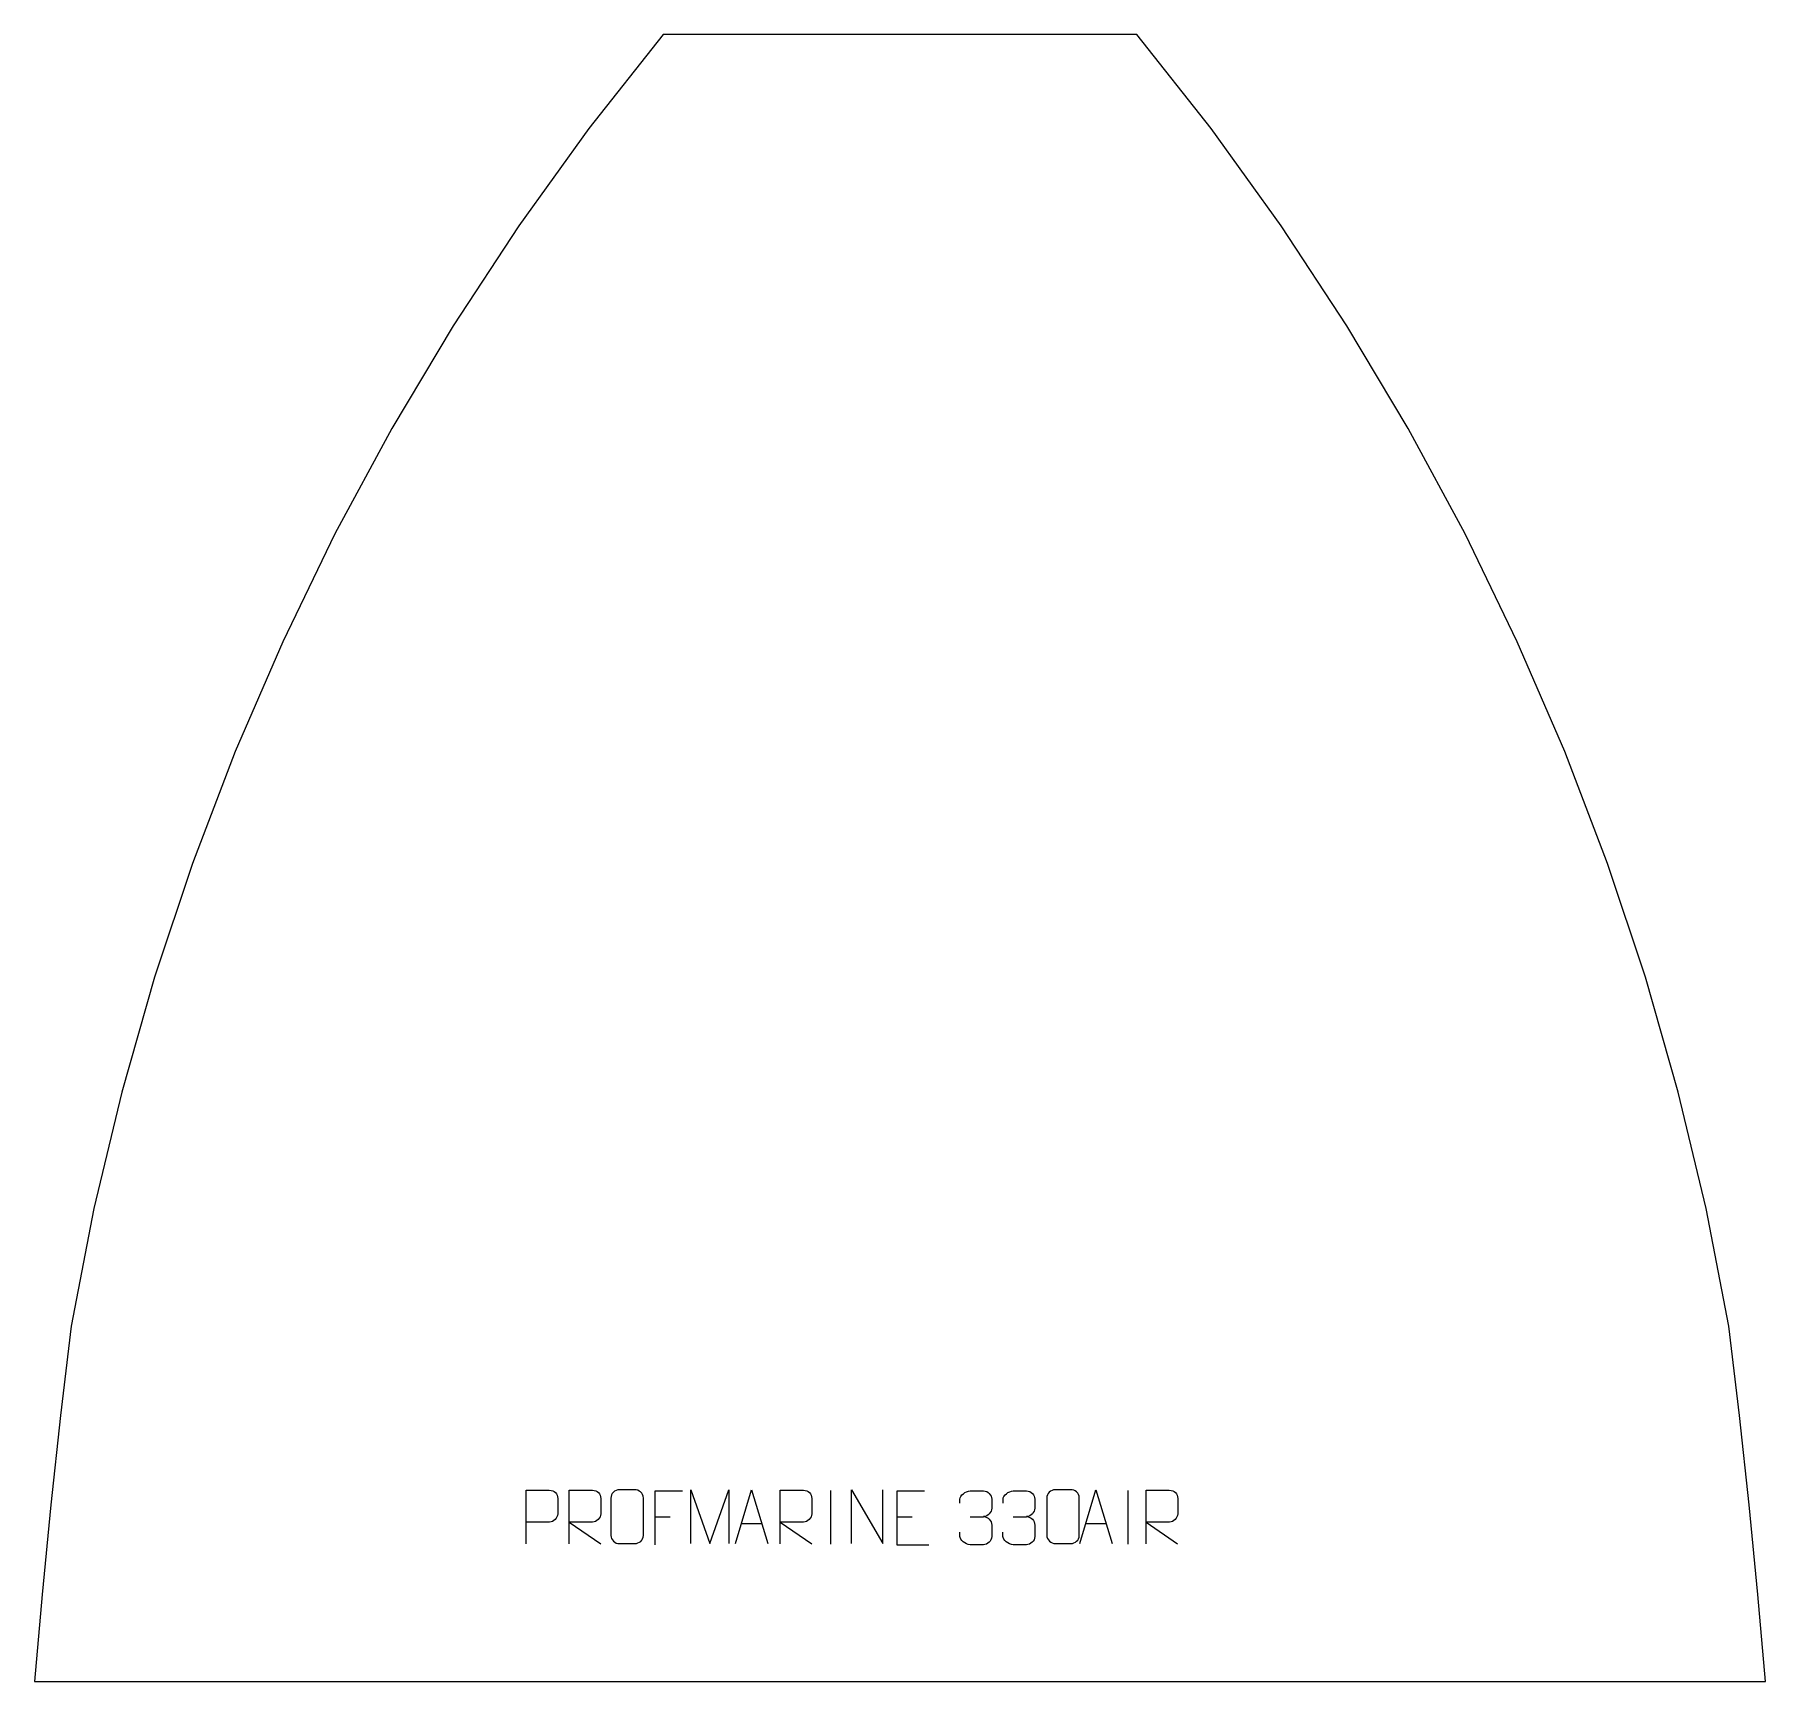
# Model space of a CAD drawing. Header units: millimetres. Extents: x -402 to 402, y 428 to 1193.
import ezdxf

# ---------------------------------------------------------------- set-up
doc = ezdxf.new("R2010")
doc.units = ezdxf.units.MM
doc.header["$MEASUREMENT"] = 0
doc.layers.add('layer 1', color=7, linetype='Continuous')

msp = doc.modelspace()

# ---------------------------------------------------------------- linework, layer by layer
at = {"layer": 'layer 1', "color": 242, "lineweight": 9}
msp.add_open_spline([(207.2712, 1057.2635), (207.2712, 1057.2635), (235.7817, 1009.5034), (235.7817, 1009.5034), (235.7817, 1009.5034), (235.7817, 1009.5034), (262.1954, 960.5522), (262.1954, 960.5522), (262.1954, 960.5522), (262.1954, 960.5522), (286.4625, 910.502), (286.4625, 910.502), (286.4625, 910.502), (286.4625, 910.502), (308.5357, 859.4469), (308.5357, 859.4469), (308.5357, 859.4469), (308.5357, 859.4469), (328.3752, 807.482), (328.3752, 807.482), (328.3752, 807.482), (328.3752, 807.482), (345.9431, 754.7065), (345.9431, 754.7065), (345.9431, 754.7065), (345.9431, 754.7065), (361.2059, 701.2187), (361.2059, 701.2187), (361.2059, 701.2187), (361.2059, 701.2187), (374.1361, 647.1202), (374.1361, 647.1202), (374.1361, 647.1202), (374.1361, 647.1202), (384.7086, 592.5107), (384.7086, 592.5107), (384.7086, 592.5107), (384.7086, 592.5107), (389.6406, 551.0329), (389.6406, 551.0329), (389.6406, 551.0329), (389.6406, 551.0329), (394.1323, 509.5059), (394.1323, 509.5059), (394.1323, 509.5059), (394.1323, 509.5059), (398.1823, 467.9334), (398.1823, 467.9334), (398.1823, 467.9334), (398.1823, 467.9334), (401.6874, 427.5104), (401.6874, 427.5104), (401.6874, 427.5104), (401.6874, 427.5104), (-402.2704, 427.5104), (-402.2704, 427.5104), (-402.2704, 427.5104), (-402.2704, 427.5104), (-398.7653, 467.9334), (-398.7653, 467.9334), (-398.7653, 467.9334), (-398.7653, 467.9334), (-394.715, 509.5059), (-394.715, 509.5059), (-394.715, 509.5059), (-394.715, 509.5059), (-390.2244, 551.0329), (-390.2244, 551.0329), (-390.2244, 551.0329), (-390.2244, 551.0329), (-385.2916, 592.5107), (-385.2916, 592.5107), (-385.2916, 592.5107), (-385.2916, 592.5107), (-374.7191, 647.1202), (-374.7191, 647.1202), (-374.7191, 647.1202), (-374.7191, 647.1202), (-361.7896, 701.2187), (-361.7896, 701.2187), (-361.7896, 701.2187), (-361.7896, 701.2187), (-346.5261, 754.7065), (-346.5261, 754.7065), (-346.5261, 754.7065), (-346.5261, 754.7065), (-328.9582, 807.482), (-328.9582, 807.482), (-328.9582, 807.482), (-328.9582, 807.482), (-309.1195, 859.4469), (-309.1195, 859.4469), (-309.1195, 859.4469), (-309.1195, 859.4469), (-287.0452, 910.502), (-287.0452, 910.502), (-287.0452, 910.502), (-287.0452, 910.502), (-262.7794, 960.5522), (-262.7794, 960.5522), (-262.7794, 960.5522), (-262.7794, 960.5522), (-236.3655, 1009.5034), (-236.3655, 1009.5034), (-236.3655, 1009.5034), (-236.3655, 1009.5034), (-207.8542, 1057.2635), (-207.8542, 1057.2635), (-207.8542, 1057.2635), (-207.8542, 1057.2635), (-177.2998, 1103.7429), (-177.2998, 1103.7429), (-177.2998, 1103.7429), (-177.2998, 1103.7429), (-144.7584, 1148.8532), (-144.7584, 1148.8532), (-144.7584, 1148.8532), (-144.7584, 1148.8532), (-110.2919, 1192.5103), (-110.2919, 1192.5103), (-110.2919, 1192.5103), (-110.2919, 1192.5103), (109.7081, 1192.5103), (109.7081, 1192.5103), (109.7081, 1192.5103), (109.7081, 1192.5103), (144.1746, 1148.8532), (144.1746, 1148.8532), (144.1746, 1148.8532), (144.1746, 1148.8532), (176.716, 1103.7429), (176.716, 1103.7429), (176.716, 1103.7429), (176.716, 1103.7429), (207.2712, 1057.2635), (207.2712, 1057.2635)], degree=3, knots=[0, 0, 0, 0, 0.02857143, 0.02857143, 0.02857143, 0.02857143, 0.05714286, 0.05714286, 0.05714286, 0.05714286, 0.08571429, 0.08571429, 0.08571429, 0.08571429, 0.11428571, 0.11428571, 0.11428571, 0.11428571, 0.14285714, 0.14285714, 0.14285714, 0.14285714, 0.17142857, 0.17142857, 0.17142857, 0.17142857, 0.2, 0.2, 0.2, 0.2, 0.22857143, 0.22857143, 0.22857143, 0.22857143, 0.25714286, 0.25714286, 0.25714286, 0.25714286, 0.28571429, 0.28571429, 0.28571429, 0.28571429, 0.31428571, 0.31428571, 0.31428571, 0.31428571, 0.34285714, 0.34285714, 0.34285714, 0.34285714, 0.37142857, 0.37142857, 0.37142857, 0.37142857, 0.4, 0.4, 0.4, 0.4, 0.42857143, 0.42857143, 0.42857143, 0.42857143, 0.45714286, 0.45714286, 0.45714286, 0.45714286, 0.48571429, 0.48571429, 0.48571429, 0.48571429, 0.51428571, 0.51428571, 0.51428571, 0.51428571, 0.54285714, 0.54285714, 0.54285714, 0.54285714, 0.57142857, 0.57142857, 0.57142857, 0.57142857, 0.6, 0.6, 0.6, 0.6, 0.62857143, 0.62857143, 0.62857143, 0.62857143, 0.65714286, 0.65714286, 0.65714286, 0.65714286, 0.68571429, 0.68571429, 0.68571429, 0.68571429, 0.71428571, 0.71428571, 0.71428571, 0.71428571, 0.74285714, 0.74285714, 0.74285714, 0.74285714, 0.77142857, 0.77142857, 0.77142857, 0.77142857, 0.8, 0.8, 0.8, 0.8, 0.82857143, 0.82857143, 0.82857143, 0.82857143, 0.85714286, 0.85714286, 0.85714286, 0.85714286, 0.88571429, 0.88571429, 0.88571429, 0.88571429, 0.91428571, 0.91428571, 0.91428571, 0.91428571, 0.94285714, 0.94285714, 0.94285714, 0.94285714, 1, 1, 1, 1], dxfattribs=at)
at = {"layer": 'layer 1', "color": 250, "lineweight": 9}
for points, knots in [([(-173.9736, 491.3837), (-173.9736, 491.3837), (-173.9736, 516.3434), (-173.9736, 516.3434), (-173.9736, 516.3434), (-170.3777, 516.3434), (-166.7815, 516.3434), (-163.1853, 516.3434), (-163.1853, 516.3434), (-160.8595, 516.3055), (-159.3017, 514.8151), (-159.3059, 512.4483), (-159.3059, 512.4483), (-159.3063, 510.4122), (-159.3063, 507.3521), (-159.3059, 505.3156), (-159.3059, 505.3156), (-159.3124, 503.4398), (-161.1251, 501.4974), (-163.1352, 501.4782), (-163.1352, 501.4782), (-163.1352, 501.4782), (-173.9736, 501.4782), (-173.9736, 501.4782)], [0, 0, 0, 0, 0.14285714, 0.14285714, 0.14285714, 0.14285714, 0.28571429, 0.28571429, 0.28571429, 0.28571429, 0.42857143, 0.42857143, 0.42857143, 0.42857143, 0.57142857, 0.57142857, 0.57142857, 0.57142857, 0.71428571, 0.71428571, 0.71428571, 0.71428571, 1, 1, 1, 1]), ([(-153.9717, 491.3868), (-153.9717, 491.3868), (-153.9717, 516.3403), (-153.9717, 516.3403), (-153.9717, 516.3403), (-150.3769, 516.3403), (-146.7814, 516.3403), (-143.1862, 516.3403), (-143.1862, 516.3403), (-140.8609, 516.3026), (-139.3036, 514.8126), (-139.3077, 512.4462), (-139.3077, 512.4462), (-139.3081, 510.4107), (-139.3081, 507.3513), (-139.3077, 505.3153), (-139.3077, 505.3153), (-139.3142, 503.4398), (-141.1265, 501.498), (-143.136, 501.4789), (-143.136, 501.4789), (-143.136, 501.4789), (-153.9717, 501.4789), (-153.9717, 501.4789), (-153.9717, 501.4789), (-153.9717, 501.4789), (-139.317, 491.3868), (-139.317, 491.3868)], [0, 0, 0, 0, 0.125, 0.125, 0.125, 0.125, 0.25, 0.25, 0.25, 0.25, 0.375, 0.375, 0.375, 0.375, 0.5, 0.5, 0.5, 0.5, 0.625, 0.625, 0.625, 0.625, 0.75, 0.75, 0.75, 0.75, 1, 1, 1, 1]), ([(-130.6302, 516.5247), (-128.2635, 516.5247), (-125.8964, 516.5247), (-123.5293, 516.5247), (-123.5293, 516.5247), (-121.5483, 516.5603), (-119.5218, 515.0656), (-119.4947, 512.6229), (-119.4947, 512.6229), (-119.4951, 506.8641), (-119.4951, 501.1048), (-119.4947, 495.3452), (-119.4947, 495.3452), (-119.6369, 493.017), (-121.3437, 491.5344), (-123.5293, 491.5235), (-123.5293, 491.5235), (-125.9023, 491.5239), (-128.2753, 491.5239), (-130.6479, 491.5235), (-130.6479, 491.5235), (-132.6068, 491.4179), (-134.6137, 493.3063), (-134.6023, 495.3278), (-134.6023, 495.3278), (-134.602, 501.1099), (-134.602, 506.8915), (-134.6023, 512.6728), (-134.6023, 512.6728), (-134.598, 514.8154), (-132.8205, 516.5382), (-130.6302, 516.5247)], [0, 0, 0, 0, 0.11111111, 0.11111111, 0.11111111, 0.11111111, 0.22222222, 0.22222222, 0.22222222, 0.22222222, 0.33333333, 0.33333333, 0.33333333, 0.33333333, 0.44444444, 0.44444444, 0.44444444, 0.44444444, 0.55555556, 0.55555556, 0.55555556, 0.55555556, 0.66666667, 0.66666667, 0.66666667, 0.66666667, 0.77777778, 0.77777778, 0.77777778, 0.77777778, 1, 1, 1, 1]), ([(-101.3426, 515.902), (-101.3426, 515.902), (-114.2166, 515.902), (-114.2166, 515.902), (-114.2166, 515.902), (-114.2166, 515.902), (-114.2166, 490.9484), (-114.2166, 490.9484)], [0, 0, 0, 0, 0.33333333, 0.33333333, 0.33333333, 0.33333333, 1, 1, 1, 1]), ([(-97.475, 491.5434), (-97.475, 491.5434), (-97.475, 516.5013), (-97.475, 516.5013), (-97.475, 516.5013), (-97.475, 516.5013), (-88.5499, 491.5434), (-88.5499, 491.5434), (-88.5499, 491.5434), (-88.5499, 491.5434), (-79.79, 516.5008), (-79.79, 516.5008), (-79.79, 516.5008), (-79.79, 516.5008), (-79.79, 491.5434), (-79.79, 491.5434)], [0, 0, 0, 0, 0.2, 0.2, 0.2, 0.2, 0.4, 0.4, 0.4, 0.4, 0.6, 0.6, 0.6, 0.6, 1, 1, 1, 1]), ([(-76.6979, 491.5456), (-76.6979, 491.5456), (-69.3269, 516.4991), (-69.3269, 516.4991), (-69.3269, 516.4991), (-69.3269, 516.4991), (-61.757, 491.5456), (-61.757, 491.5456)], [0, 0, 0, 0, 0.33333333, 0.33333333, 0.33333333, 0.33333333, 1, 1, 1, 1]), ([(-55.9717, 491.3868), (-55.9717, 491.3868), (-55.9717, 516.3403), (-55.9717, 516.3403), (-55.9717, 516.3403), (-52.3769, 516.3403), (-48.7814, 516.3403), (-45.1862, 516.3403), (-45.1862, 516.3403), (-42.8609, 516.3026), (-41.3036, 514.8126), (-41.3077, 512.4462), (-41.3077, 512.4462), (-41.3081, 510.4107), (-41.3081, 507.3513), (-41.3077, 505.3153), (-41.3077, 505.3153), (-41.3142, 503.4398), (-43.1265, 501.498), (-45.136, 501.4789), (-45.136, 501.4789), (-45.136, 501.4789), (-55.9717, 501.4789), (-55.9717, 501.4789), (-55.9717, 501.4789), (-55.9717, 501.4789), (-41.317, 491.3868), (-41.317, 491.3868)], [0, 0, 0, 0, 0.125, 0.125, 0.125, 0.125, 0.25, 0.25, 0.25, 0.25, 0.375, 0.375, 0.375, 0.375, 0.5, 0.5, 0.5, 0.5, 0.625, 0.625, 0.625, 0.625, 0.75, 0.75, 0.75, 0.75, 1, 1, 1, 1]), ([(-22.8693, 491.5456), (-22.8693, 491.5456), (-22.8693, 516.4991), (-22.8693, 516.4991), (-22.8693, 516.4991), (-22.8693, 516.4991), (-8.2145, 491.5456), (-8.2145, 491.5456), (-8.2145, 491.5456), (-8.2145, 491.5456), (-8.2145, 516.4991), (-8.2145, 516.4991)], [0, 0, 0, 0, 0.25, 0.25, 0.25, 0.25, 0.5, 0.5, 0.5, 0.5, 1, 1, 1, 1]), ([(11.0753, 515.902), (11.0753, 515.902), (-1.7986, 515.902), (-1.7986, 515.902), (-1.7986, 515.902), (-1.7986, 515.902), (-1.7986, 490.9484), (-1.7986, 490.9484), (-1.7986, 490.9484), (-1.7986, 490.9484), (13.0672, 490.9484), (13.0672, 490.9484)], [0, 0, 0, 0, 0.25, 0.25, 0.25, 0.25, 0.5, 0.5, 0.5, 0.5, 1, 1, 1, 1]), ([(27.5616, 510.2675), (27.5616, 510.2675), (27.5616, 512.1247), (27.5616, 512.1247), (27.5616, 512.1247), (27.5473, 513.8666), (30.2118, 515.9847), (32.2709, 515.962), (32.2709, 515.962), (34.335, 515.962), (36.399, 515.962), (38.4627, 515.962), (38.4627, 515.962), (40.6572, 515.9708), (42.2555, 514.124), (42.2999, 512.2119), (42.2999, 512.2119), (42.2995, 510.7768), (42.2995, 509.3417), (42.2999, 507.9062), (42.2999, 507.9062), (42.2513, 506.2527), (40.6487, 504.0227), (38.4504, 504.0327), (38.4504, 504.0327), (40.6541, 504.0215), (42.2621, 502.2183), (42.3161, 500.1588), (42.3161, 500.1588), (42.3157, 498.3741), (42.3157, 496.5894), (42.3161, 494.8043), (42.3161, 494.8043), (42.3262, 492.7429), (40.2713, 490.9798), (38.4504, 490.9879), (38.4504, 490.9879), (36.3851, 490.9882), (34.3199, 490.9882), (32.2543, 490.9879), (32.2543, 490.9879), (30.0857, 490.9994), (27.5547, 493.3996), (27.5361, 494.8614), (27.5361, 494.8614), (27.5361, 494.8614), (27.5361, 496.77), (27.5361, 496.77)], [0, 0, 0, 0, 0.07692308, 0.07692308, 0.07692308, 0.07692308, 0.15384615, 0.15384615, 0.15384615, 0.15384615, 0.23076923, 0.23076923, 0.23076923, 0.23076923, 0.30769231, 0.30769231, 0.30769231, 0.30769231, 0.38461538, 0.38461538, 0.38461538, 0.38461538, 0.46153846, 0.46153846, 0.46153846, 0.46153846, 0.53846154, 0.53846154, 0.53846154, 0.53846154, 0.61538462, 0.61538462, 0.61538462, 0.61538462, 0.69230769, 0.69230769, 0.69230769, 0.69230769, 0.76923077, 0.76923077, 0.76923077, 0.76923077, 0.84615385, 0.84615385, 0.84615385, 0.84615385, 1, 1, 1, 1]), ([(47.5616, 510.2675), (47.5616, 510.2675), (47.5616, 512.1247), (47.5616, 512.1247), (47.5616, 512.1247), (47.5473, 513.8666), (50.2118, 515.9847), (52.2709, 515.962), (52.2709, 515.962), (54.335, 515.962), (56.399, 515.962), (58.4627, 515.962), (58.4627, 515.962), (60.6572, 515.9708), (62.2555, 514.124), (62.2999, 512.2119), (62.2999, 512.2119), (62.2995, 510.7768), (62.2995, 509.3417), (62.2999, 507.9062), (62.2999, 507.9062), (62.2513, 506.2527), (60.6487, 504.0227), (58.4504, 504.0327), (58.4504, 504.0327), (60.6541, 504.0215), (62.2621, 502.2183), (62.3161, 500.1588), (62.3161, 500.1588), (62.3157, 498.3741), (62.3157, 496.5894), (62.3161, 494.8043), (62.3161, 494.8043), (62.3262, 492.7429), (60.2713, 490.9798), (58.4504, 490.9879), (58.4504, 490.9879), (56.3851, 490.9882), (54.3199, 490.9882), (52.2543, 490.9879), (52.2543, 490.9879), (50.0857, 490.9994), (47.5547, 493.3996), (47.5361, 494.8614), (47.5361, 494.8614), (47.5361, 494.8614), (47.5361, 496.77), (47.5361, 496.77)], [0, 0, 0, 0, 0.07692308, 0.07692308, 0.07692308, 0.07692308, 0.15384615, 0.15384615, 0.15384615, 0.15384615, 0.23076923, 0.23076923, 0.23076923, 0.23076923, 0.30769231, 0.30769231, 0.30769231, 0.30769231, 0.38461538, 0.38461538, 0.38461538, 0.38461538, 0.46153846, 0.46153846, 0.46153846, 0.46153846, 0.53846154, 0.53846154, 0.53846154, 0.53846154, 0.61538462, 0.61538462, 0.61538462, 0.61538462, 0.69230769, 0.69230769, 0.69230769, 0.69230769, 0.76923077, 0.76923077, 0.76923077, 0.76923077, 0.84615385, 0.84615385, 0.84615385, 0.84615385, 1, 1, 1, 1]), ([(71.8697, 516.532), (74.2358, 516.532), (76.6023, 516.532), (78.9688, 516.532), (78.9688, 516.532), (80.9493, 516.5676), (82.9753, 515.0733), (83.0024, 512.6312), (83.0024, 512.6312), (83.002, 506.8738), (83.002, 501.116), (83.0024, 495.3578), (83.0024, 495.3578), (82.8603, 493.0302), (81.1539, 491.5479), (78.9688, 491.5371), (78.9688, 491.5371), (76.5964, 491.5375), (74.224, 491.5375), (71.852, 491.5371), (71.852, 491.5371), (69.8935, 491.4315), (67.8871, 493.3194), (67.8985, 495.3404), (67.8985, 495.3404), (67.8989, 501.121), (67.8989, 506.9013), (67.8985, 512.6811), (67.8985, 512.6811), (67.9028, 514.8231), (69.6799, 516.5456), (71.8697, 516.532)], [0, 0, 0, 0, 0.11111111, 0.11111111, 0.11111111, 0.11111111, 0.22222222, 0.22222222, 0.22222222, 0.22222222, 0.33333333, 0.33333333, 0.33333333, 0.33333333, 0.44444444, 0.44444444, 0.44444444, 0.44444444, 0.55555556, 0.55555556, 0.55555556, 0.55555556, 0.66666667, 0.66666667, 0.66666667, 0.66666667, 0.77777778, 0.77777778, 0.77777778, 0.77777778, 1, 1, 1, 1]), ([(83.3021, 491.5456), (83.3021, 491.5456), (90.6731, 516.4991), (90.6731, 516.4991), (90.6731, 516.4991), (90.6731, 516.4991), (98.243, 491.5456), (98.243, 491.5456)], [0, 0, 0, 0, 0.33333333, 0.33333333, 0.33333333, 0.33333333, 1, 1, 1, 1]), ([(114.0283, 491.3868), (114.0283, 491.3868), (114.0283, 516.3403), (114.0283, 516.3403), (114.0283, 516.3403), (117.6231, 516.3403), (121.2186, 516.3403), (124.8138, 516.3403), (124.8138, 516.3403), (127.1391, 516.3026), (128.6964, 514.8126), (128.6923, 512.4462), (128.6923, 512.4462), (128.6919, 510.4107), (128.6919, 507.3513), (128.6923, 505.3153), (128.6923, 505.3153), (128.6858, 503.4398), (126.8735, 501.498), (124.864, 501.4789), (124.864, 501.4789), (124.864, 501.4789), (114.0283, 501.4789), (114.0283, 501.4789), (114.0283, 501.4789), (114.0283, 501.4789), (128.683, 491.3868), (128.683, 491.3868)], [0, 0, 0, 0, 0.125, 0.125, 0.125, 0.125, 0.25, 0.25, 0.25, 0.25, 0.375, 0.375, 0.375, 0.375, 0.5, 0.5, 0.5, 0.5, 0.625, 0.625, 0.625, 0.625, 0.75, 0.75, 0.75, 0.75, 1, 1, 1, 1])]:
    msp.add_open_spline(points, degree=3, knots=knots, dxfattribs=at)
for points in [[(-32.4978, 516.1606), (-32.4978, 516.1606), (-32.4978, 491.1865), (-32.4978, 491.1865)], [(105.5022, 516.1606), (105.5022, 516.1606), (105.5022, 491.1865), (105.5022, 491.1865)], [(-114.2166, 504.0223), (-114.2166, 504.0223), (-107.0485, 504.0223), (-107.0485, 504.0223)], [(-73.9753, 500.795), (-73.9753, 500.795), (-64.4796, 500.795), (-64.4796, 500.795)], [(-1.7986, 504.0223), (-1.7986, 504.0223), (5.3695, 504.0223), (5.3695, 504.0223)], [(32.2713, 504.0223), (32.2713, 504.0223), (38.4677, 504.0223), (38.4677, 504.0223)], [(52.2713, 504.0223), (52.2713, 504.0223), (58.4677, 504.0223), (58.4677, 504.0223)], [(86.0247, 500.795), (86.0247, 500.795), (95.5204, 500.795), (95.5204, 500.795)]]:
    msp.add_open_spline(points, degree=3, dxfattribs=at)

doc.saveas('drawing.dxf')
